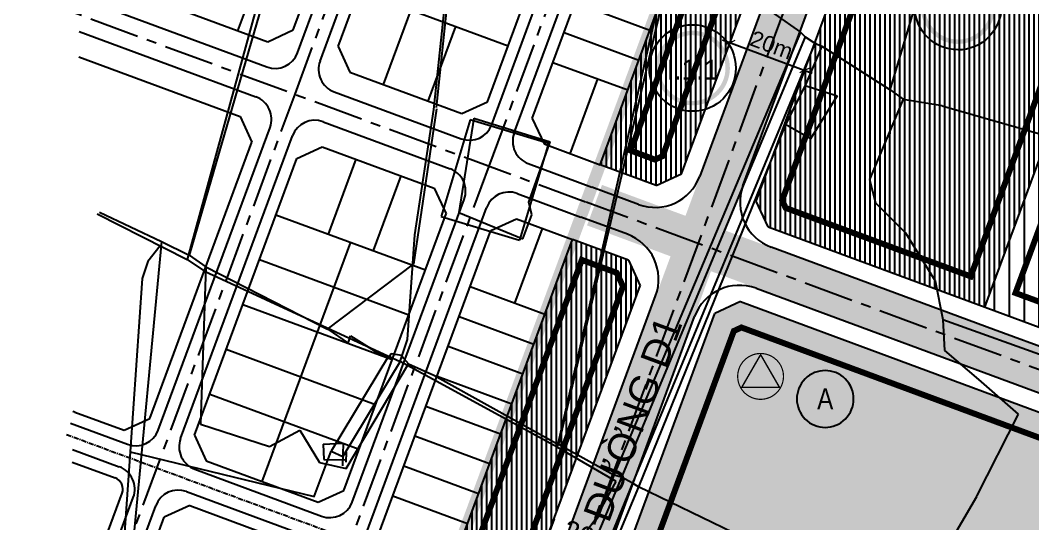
# Model space of a CAD drawing. Extents: x 597626 to 599942, y 1182063 to 1183198.
# Drawn here: x 598142.8 to 598397.1, y 1182622.6 to 1182749 of the extents above; entities that cross this region are included whole.
import ezdxf
from ezdxf.enums import TextEntityAlignment as Align

# ---------------------------------------------------------------- set-up
doc = ezdxf.new("R2010")
doc.units = 0
doc.header["$MEASUREMENT"] = 0
for name, pattern in [('CENTER', [2, 1.25, -0.25, 0.25, -0.25]), ('DASHED', [19.049999999999997, 12.7, -6.35]), ('DUONG', [3, 2, -1])]:
    doc.linetypes.add(name, pattern=pattern)
doc.layers.get('0').update_dxf_attribs({"linetype": 'CONTINUOUS'})
doc.layers.get('DEFPOINTS').update_dxf_attribs({"linetype": 'CONTINUOUS'})
for name, color, linetype in [('DIM', 1, 'CONTINUOUS'), ('DTEXT', 7, 'CONTINUOUS'), ('DUONGDUKIEN', 252, 'DUONG'), ('HIENTRANG', 8, 'CONTINUOUS'), ('KYHIEU', 7, 'CONTINUOUS'), ('LOGO', 7, 'CONTINUOUS'), ('NET-02', 2, 'CONTINUOUS'), ('NET-LENGOAI', 5, 'CONTINUOUS'), ('NET-LETRONG', 6, 'CONTINUOUS'), ('NET-PLO', 2, 'CONTINUOUS'), ('NET-TIM', 2, 'CENTER'), ('NETDUT', 7, 'DASHED'), ('RANH-QH', 1, 'CONTINUOUS'), ('S-CAOTANG', 3, 'CONTINUOUS'), ('S-GIAODUC', 1, 'CONTINUOUS'), ('S-THAPTANG', 2, 'CONTINUOUS'), ('TEXT', 7, 'CONTINUOUS')]:
    doc.layers.add(name, color=color, linetype=linetype)
doc.styles.add('VHEL-C-B', font='VHELVCB.TTF')
doc.styles.add('VHEL-R', font='VHELVEN.TTF')
doc.styles.add('VNI-FRANKO', font='VFRANKO.TTF', dxfattribs={"height": 2})
doc.dimstyles.new('TL1000', dxfattribs={"dimtxt": 5, "dimasz": 2, "dimexe": 2, "dimexo": 0, "dimgap": 1, "dimtad": 1, "dimzin": 9, "dimtxsty": 'VHEL-R', "dimblk1": 'ARCHTICK', "dimblk2": 'ARCHTICK', "dimsah": 1, "dimcen": -0.09, "dimdle": 2, "dimclrd": 256, "dimclre": 256, "dimclrt": 256, "dimazin": 3, "dimtfac": 0.005, "dimtix": 1, "dimtmove": 0, "dimatfit": 3, "dimtolj": 1, "dimtzin": 0})
pattern_1 = [(90, (0, 0), (-1.25, 2.220446049250313e-16), [])]

# ---------------------------------------------------------------- blocks, each defined once
blk = doc.blocks.new('_ARCHTICK')
at = {"color": 0, "linetype": 'BYBLOCK', "const_width": 0.15}
blk.add_lwpolyline([(-0.5, -0.5), (0.5, 0.5)], dxfattribs=at)
blk = doc.blocks.new('*D29')
at = {"linetype": 'BYBLOCK'}
for p, q in [((598319.5332055829, 1182739.230575556), (598321.7663176644, 1182745.269012674)), ((598319.1967672675, 1182744.086891379), (598341.7067974233, 1182735.762316773)), ((598338.2915640459, 1182732.293430051), (598340.5246761274, 1182738.33186717)), ((598685.0198619813, 1182374.086698031), (598678.3567809081, 1182371.941155999)), ((598680.2605183576, 1182372.554168008), (598679.6475063483, 1182374.457905457)), ((598680.2605183576, 1182372.554168008), (598682.0995543823, 1182366.842955669)), ((598686.8588980059, 1182368.375485692), (598680.1958169327, 1182366.22994366)), ((598682.0995543823, 1182366.842955669), (598682.7125663916, 1182364.93921822))]:
    blk.add_line(p, q, dxfattribs=at)
at = {"layer": 'DEFPOINTS', "color": 0, "linetype": 'BYBLOCK'}
for p in [(598319.5332055829, 1182739.230575556), (598339.8309615769, 1182736.456031323), (598338.2915640459, 1182732.293430051), (598685.0198619813, 1182374.086698031), (598686.8588980059, 1182368.375485692), (598682.0995543823, 1182366.842955669)]:
    blk.add_point(p, dxfattribs=at)
at = {"linetype": 'BYBLOCK', "xscale": 2, "yscale": 2, "zscale": 2}
for p, rotation in [((598321.072603114, 1182743.393176828), 159.704787947775), ((598339.8309615769, 1182736.456031323), 339.7047879477749), ((598680.2605183576, 1182372.554168008), 287.8487917154951), ((598682.0995543823, 1182366.842955669), 107.8487917154951)]:
    blk.add_blockref('_ARCHTICK', p, dxfattribs=dict(at, rotation=rotation))
at = {"linetype": 'BYBLOCK', "attachment_point": 5, "style": 'VHEL-R'}
for s, insert, char_height, rotation in [('\\A1;20m', (598331.5116776963, 1182742.79060954), 4, 339.704787947775), ('\\A1;6m', (598684.5778630294, 1182370.792677284), 5, 287.84879171549517)]:
    blk.add_mtext(s, dxfattribs=dict(at, insert=insert, char_height=char_height, rotation=rotation))
blk = doc.blocks.new('*D23')
at = {"linetype": 'BYBLOCK'}
for p, q in [((598276.8710318692, 1182623.870108233), (598274.4430309428, 1182617.304682772)), ((598273.2609096471, 1182619.874233169), (598295.7709398032, 1182611.549658563)), ((598295.6293903326, 1182616.932962728), (598293.2013894062, 1182610.367537267))]:
    blk.add_line(p, q, dxfattribs=at)
at = {"layer": 'DEFPOINTS', "color": 0, "linetype": 'BYBLOCK'}
for p in [(598276.8710318692, 1182623.870108233), (598295.6293903326, 1182616.932962728), (598293.8951039568, 1182612.243373113)]:
    blk.add_point(p, dxfattribs=at)
at = {"linetype": 'BYBLOCK', "xscale": 2, "yscale": 2, "zscale": 2}
for p, rotation in [((598275.1367454934, 1182619.180518619), 159.7047879467552), ((598293.8951039568, 1182612.243373113), 339.7047879467552)]:
    blk.add_blockref('_ARCHTICK', p, dxfattribs=dict(at, rotation=rotation))
at = {"linetype": 'BYBLOCK', "insert": (598285.7540795949, 1182619.059973215), "char_height": 5, "attachment_point": 5, "rotation": 339.7047879467552, "style": 'VHEL-R'}
blk.add_mtext('\\A1;20m', dxfattribs=at)
blk = doc.blocks.new('GD-THPT')
at = {"layer": 'LOGO'}
blk.add_hatch(color=7, dxfattribs=at).paths.add_polyline_path([(0.0093657048419118, 5.462187835713848), (-4.731129211490043, -2.748590211849659), (4.74986062082462, -2.748590211849659)])
at = {"layer": 'LOGO', "color": 7, "const_width": 0.3}
blk.add_lwpolyline([(3.400241787778213, -4.639979189261794, 175.8323419892754), (3.293817625148221, -4.716123041231184, 0.0056872358559668)], format="xyb", close=True, dxfattribs=at)
at = {"layer": 'LOGO', "color": 7, "const_width": 0.3771428571428572}
blk.add_lwpolyline([(-4.731129211373627, -2.748590211849659), (4.74986062082462, -2.748590211849659), (0.0093657048419118, 5.462187835713848)], close=True, dxfattribs=at)
blk = doc.blocks.new('VT3')
at = {"layer": 'TEXT'}
h = blk.add_hatch(color=256, dxfattribs=at)
edge = h.paths.add_edge_path()
edge.add_ellipse((0, 0), major_axis=(-4.345592256837686, 4.345592256837689), ratio=0.9999999999987716, start_angle=225.0000000000352, end_angle=405.0000000000351)
edge.add_ellipse((0, 0), major_axis=(-4.345592256772795, 4.345592256772795), ratio=0.9999999999945399, start_angle=45.0000000001564, end_angle=225.0000000001564)
edge = h.paths.add_edge_path(flags=16)
edge.add_ellipse((0, 0), major_axis=(3.83227908211491, 3.83227908211491), ratio=0.999999999958202, start_angle=134.9999999988026, end_angle=314.9999999988026, ccw=False)
edge.add_ellipse((0, 0), major_axis=(-3.832279082060248, 3.832279082060248), ratio=0.9999999999673974, start_angle=-134.999999999066, end_angle=45.000000000933994, ccw=False)
at = {"layer": 'TEXT', "extrusion": (0, 0, -1)}
blk.add_ellipse((0, 0), major_axis=(5.040726038126738, 5.040726038126738), ratio=0.9999999999744328, dxfattribs=at)
blk = doc.blocks.new('VTN')
at = {"layer": 'KYHIEU'}
h = blk.add_hatch(color=256, dxfattribs=at)
edge = h.paths.add_edge_path()
edge.add_ellipse((0, 0), major_axis=(-9.363714777144915, 0.1370012784588978), ratio=0.9999999992538042, start_angle=0, end_angle=360)
edge = h.paths.add_edge_path(flags=16)
edge.add_ellipse((0, 0), major_axis=(8.2584739525916, 0.03073056203810015), ratio=0.9999999992387749, start_angle=0, end_angle=360)
blk.add_ellipse((0, 0), major_axis=(-10.86271362370046, 0.0155583300583571), ratio=0.9999999992390931, dxfattribs=at)

msp = doc.modelspace()

# ---------------------------------------------------------------- hatches: boundary and pattern name
at = {"layer": 'S-CAOTANG', "ltscale": 0.2}
h = msp.add_hatch(dxfattribs=at)
h.set_pattern_fill('ANSI31,_I', color=30, scale=30, angle=45, style=2)
h.set_pattern_definition([(90, (0, 0), (-3.75, 6.661338147750939e-16), [])])
h.paths.add_polyline_path([(598449.8426499938, 1182734.3136637), (598411.4476529039, 1182748.481553682), (598385.0709944733, 1182677.000780963), (598508.5334135501, 1182631.342373955), (598515.2210184585, 1182634.191528959), (598543.7592330278, 1182699.65811176), (598520.266154735, 1182708.3271409), (598518.3867084718, 1182709.020663231)])
at = {"layer": 'S-GIAODUC'}
h = msp.add_hatch(dxfattribs=at)
h.set_pattern_fill('AR-B816,_O', color=40, scale=0.2)
h.set_pattern_definition([(0, (0, 0), (0, 1.6), []), (90, (0, 0), (-1.6, 1.6), [1.6, -1.6])])
h.paths.add_polyline_path([(598462.0659671774, 1182512.253992975), (598464.06398247, 1182516.837434356), (598503.2199873775, 1182606.6611979), (598500.5284130542, 1182612.978925657), (598323.6840333082, 1182678.378848386), (598317.2601573161, 1182675.423545146), (598283.3331111083, 1182583.683261782), (598281.598824732, 1182578.993672166)])
at = {"layer": 'S-THAPTANG', "ltscale": 0.2}
h = msp.add_hatch(dxfattribs=at)
h.set_pattern_fill('ANSI31,_I', color=30, scale=10, angle=45, style=2)
h.set_pattern_definition(pattern_1)
h.paths.add_polyline_path([(598350.3420726135, 1182822.539159929), (598347.5325180019, 1182829.315255974), (598339.0002293336, 1182833.233235327), (598333.8388235881, 1182835.574224411), (598311.2536074767, 1182774.502767933), (598288.4148722518, 1182712.745784186), (598302.4836411005, 1182707.54292506), (598308.9075170932, 1182710.498228301)])
h = msp.add_hatch(dxfattribs=at)
h.set_pattern_fill('ANSI31,_I', color=30, scale=10, angle=45, style=2)
h.set_pattern_definition(pattern_1)
h.paths.add_polyline_path([(598411.4476529039, 1182748.481553682), (598427.6844988985, 1182792.483423792), (598420.0989596416, 1182795.993150891), (598374.8485360679, 1182816.771892894), (598368.5704087032, 1182814.168809706), (598357.6546718017, 1182784.65215829), (598327.6658755561, 1182703.561082795), (598330.6211787959, 1182697.137206803), (598385.0709944734, 1182677.000780963)])
h = msp.add_hatch(dxfattribs=at)
h.set_pattern_fill('ANSI31,_I', color=30, scale=10, angle=45, style=2)
h.set_pattern_definition(pattern_1)
h.paths.add_polyline_path([(598298.5017988529, 1182682.360690653), (598295.5464956131, 1182688.784566644), (598281.4777267643, 1182693.987425769), (598265.4565266727, 1182650.665368575), (598237.8226868516, 1182575.94220287), (598213.6492504347, 1182510.576126106), (598216.9447100525, 1182500.022994403), (598231.3910492968, 1182506.918712439), (598235.1390005387, 1182511.024788419)])

# ---------------------------------------------------------------- linework, layer by layer
at = {"layer": 'DUONGDUKIEN', "ltscale": 8, "const_width": 10.83}
msp.add_lwpolyline([(598326.3556739866, 1182249.768368928), (598286.9557100513, 1182376.067268202), (598246.7321209023, 1182505.271722471), (598247.2675648043, 1182514.990678444), (598366.074696982, 1182836.250593172)], dxfattribs=at)
at = {"layer": 'DUONGDUKIEN', "ltscale": 10, "const_width": 10.83}
msp.add_lwpolyline([(598287.019241401, 1182702.599997441), (598543.4722418892, 1182607.759514302), (598558.6692477438, 1182597.717507539), (598567.7858872124, 1182582.145801977), (598642.4727260143, 1182342.530987022)], dxfattribs=at)
at = {"layer": 'HIENTRANG', "linetype": 'CONTINUOUS'}
for p, q in [((598361.26, 1182731.57), (598393.16, 1182837.23)), ((598215.574, 1182801.27), (598184.6889999998, 1182688.98)), ((598246.622, 1182726.63), (598252.696, 1182783.37)), ((598247.35, 1182727.09), (598253.26, 1182784.57)), ((598306.2509999999, 1182767.56), (598277.666, 1182641.86)), ((598307.38, 1182767.98), (598277.9400000001, 1182642.52)), ((598307.38, 1182767.98), (598338.8, 1182746.06)), ((598204.28, 1182755.5), (598185.24, 1182690.05)), ((598338.8, 1182746.06), (598291.91, 1182634.83)), ((598339.98, 1182744.88), (598293.78, 1182634.34)), ((598338.8, 1182746.06), (598339.98, 1182744.88)), ((598339.98, 1182744.88), (598342.41, 1182743.28)), ((598342.41, 1182743.28), (598296.5700000001, 1182632.83)), ((598344.12, 1182742.49), (598339.96, 1182732.61)), ((598342.41, 1182743.28), (598344.12, 1182742.49)), ((598344.12, 1182742.49), (598361.26, 1182731.57)), ((598339.97, 1182732.61), (598335.01, 1182722.87)), ((598339.97, 1182732.61), (598347.9400000001, 1182730)), ((598347.9400000001, 1182730), (598341.29, 1182719.24)), ((598361.26, 1182731.57), (598364.53, 1182729.2)), ((598247.35, 1182726.78), (598241.5700000001, 1182687.8)), ((598364.53, 1182729.2), (598356.08, 1182709.03)), ((598364.53, 1182729.2), (598374.35, 1182727.61)), ((598374.39, 1182727.54), (598405.93, 1182718.45)), ((598241.8869999999, 1182695.13), (598246.622, 1182726.63)), ((598256.7000000001, 1182724.4), (598252.9400000001, 1182700.72)), ((598256.7000000001, 1182724.4), (598275.89, 1182718.46)), ((598255.8079999997, 1182724.02), (598248.483, 1182699.72)), ((598275.4849999999, 1182718.08), (598255.8079999997, 1182724.02)), ((598335.01, 1182722.87), (598298.04, 1182631.86)), ((598341.29, 1182719.24), (598335.01, 1182722.87)), ((598275.4849999999, 1182718.08), (598268.1599999999, 1182693.79)), ((598270.49, 1182703.35), (598275.89, 1182718.46)), ((598356.08, 1182709.04), (598357.5700000001, 1182703.21)), ((598271.29, 1182700.18), (598270.49, 1182703.35)), ((598357.5700000001, 1182703.21), (598365.18, 1182695.68)), ((598162.1069999998, 1182700.4), (598184.6889999998, 1182688.98)), ((598162.64, 1182700.85), (598178.25, 1182693.48)), ((598248.483, 1182699.72), (598268.1599999999, 1182693.79)), ((598252.9400000001, 1182700.72), (598268.98, 1182694.17)), ((598268.98, 1182694.17), (598271.3, 1182700.18)), ((598240.034, 1182668.86), (598241.8869999999, 1182695.13)), ((598365.18, 1182695.68), (598372.6, 1182683.56)), ((598178.25, 1182693.48), (598167.39, 1182579.08)), ((598178.25, 1182693.48), (598185.24, 1182690.05)), ((598184.6889999998, 1182688.98), (598189.0279999999, 1182685.99)), ((598185.24, 1182690.05), (598189.42, 1182687.11)), ((598189.42, 1182687.11), (598188.08, 1182647.58)), ((598189.42, 1182687.11), (598219.99, 1182671.5)), ((598219.99, 1182671.5), (598241.5700000001, 1182687.8)), ((598189.0279999999, 1182685.99), (598235.2569999998, 1182664.7)), ((598372.6, 1182683.56), (598374.53, 1182673.89)), ((598374.52, 1182673.89), (598402.08, 1182664.03)), ((598374.53, 1182673.89), (598374.96, 1182666.12)), ((598220, 1182671.5), (598225.16, 1182667.96)), ((598225.16, 1182667.96), (598225.72, 1182669.76)), ((598225.72, 1182669.76), (598232.41, 1182665.6)), ((598238.185, 1182663.39), (598240.034, 1182668.86)), ((598374.96, 1182666.12), (598383.4500000001, 1182658.84)), ((598235.2569999998, 1182664.7), (598220.9010000001, 1182640.86)), ((598238.185, 1182663.39), (598223.8289999999, 1182639.54)), ((598232.41, 1182665.6), (598235.4, 1182664.24)), ((598235.2569999998, 1182664.7), (598238.185, 1182663.39)), ((598235.4, 1182664.24), (598235.96, 1182665.34)), ((598235.96, 1182665.34), (598238.54, 1182664.96)), ((598277.666, 1182641.86), (598238.185, 1182663.39)), ((598238.54, 1182664.96), (598239.05, 1182664.22)), ((598239.05, 1182664.22), (598240.3200000001, 1182662.8)), ((598224.64, 1182636.53), (598240.3200000001, 1182662.8)), ((598240.3200000001, 1182662.8), (598246.64, 1182659.92)), ((598246.64, 1182659.92), (598277.9400000001, 1182642.52)), ((598383.4500000001, 1182658.84), (598393.4400000001, 1182650.13)), ((598393.4400000001, 1182650.13), (598383.02, 1182629.53)), ((598188.08, 1182647.58), (598205.34, 1182642.04)), ((598205.34, 1182642.04), (598212.98, 1182646.12)), ((598212.98, 1182646.12), (598217.9500000001, 1182637.99)), ((598218.86, 1182642.6), (598223.92, 1182642.88)), ((598223.92, 1182642.88), (598223.74, 1182637.18)), ((598218.86, 1182642.6), (598218.99, 1182638.74)), ((598220.9010000001, 1182640.86), (598223.8289999999, 1182639.54)), ((598224.64, 1182638.08), (598224.74, 1182640.56)), ((598292.4550000001, 1182633.24), (598277.666, 1182641.86)), ((598291.91, 1182634.83), (598277.9400000001, 1182642.52)), ((598217.9500000001, 1182637.99), (598224.64, 1182636.53)), ((598218.99, 1182638.74), (598224.34, 1182638.68)), ((598293.79, 1182634.34), (598265.18, 1182566.15)), ((598296.5700000001, 1182632.83), (598267.98, 1182563.32)), ((598287.1910000001, 1182623.66), (598292.4550000001, 1182633.24)), ((598291.91, 1182634.83), (598287.88, 1182624.2)), ((598293.78, 1182634.34), (598291.91, 1182634.83)), ((598296.5700000001, 1182632.83), (598293.78, 1182634.34)), ((598298.04, 1182631.86), (598296.5700000001, 1182632.83)), ((598298.04, 1182631.86), (598268.91, 1182562.38)), ((598332.8, 1182615.15), (598298.04, 1182631.86)), ((598383.01, 1182629.41), (598365.47, 1182599.49)), ((598383.05, 1182629.45), (598383.09, 1182629.53)), ((598383.05, 1182629.49), (598383.09, 1182629.45)), ((598383.09, 1182629.45), (598383.05, 1182629.45)), ((598277.9720000001, 1182611.53), (598287.1910000001, 1182623.66)), ((598286.47, 1182622.54), (598287.88, 1182624.19))]:
    msp.add_line(p, q, dxfattribs=at)
for points in [[(598177.9473386612, 1182692.389342507), (598174.7758813747, 1182688.438484371), (598173.4142022515, 1182684.171055856), (598170.4075367418, 1182640.672257884), (598216.605361742, 1182629.484029871), (598220.9010000001, 1182640.86)], [(598170.4075367409, 1182640.672257872), (598165.6038386701, 1182572.792456092), (598154.8685021742, 1182580.472149165)]]:
    msp.add_lwpolyline(points, dxfattribs=at)
at = {"layer": 'NET-02'}
for p, q in [((598266.8427600195, 1182720.723501518), (598312.5023354893, 1182844.189080168)), ((598218.0710280146, 1182738.76007983), (598245.844103565, 1182813.85974531)), ((598222.6190681602, 1182742.40909762), (598248.0378504167, 1182811.142646445)), ((598261.2152524805, 1182722.804645169), (598288.1806034343, 1182795.720186427)), ((598260.135785087, 1182728.53480661), (598284.6043031123, 1182794.698797528)), ((598212.4435204754, 1182740.841223482), (598225.2772396593, 1182775.544186638)), ((598211.3640530822, 1182746.571384923), (598221.7697713396, 1182774.708922618)), ((598157.8117075771, 1182761.044954848), (598204.94017709, 1182743.616081684)), ((598157.7080634525, 1182754.686135879), (598204.734869285, 1182737.294859594)), ((598157.5698712866, 1182746.207710586), (598201.9600110827, 1182729.791516207)), ((598204.94017709, 1182743.616081684), (598211.3640530822, 1182746.571384923)), ((598222.6190681602, 1182742.40909762), (598225.5743713998, 1182735.985221628)), ((598157.466227163, 1182739.848891669), (598198.0030316017, 1182724.857723266)), ((598225.5743713998, 1182735.985221628), (598253.7119090948, 1182725.579503371)), ((598221.617391902, 1182731.05142864), (598253.5066012898, 1182719.258281281)), ((598253.7119090948, 1182725.579503371), (598260.135785087, 1182728.53480661)), ((598198.0030316017, 1182724.857723266), (598200.9583348413, 1182718.433847273)), ((598271.390800165, 1182724.372519307), (598274.3461034046, 1182717.948643315)), ((598177.4109356925, 1182646.111513288), (598205.5063749701, 1182722.082865017)), ((598218.8425336997, 1182723.548085253), (598250.7317430871, 1182711.754937894)), ((598183.0384432315, 1182644.030369636), (598211.1338825091, 1182720.001721365)), ((598175.2908964735, 1182649.02792096), (598200.9583348413, 1182718.433847273)), ((598212.2133499198, 1182714.271559971), (598218.637225912, 1182717.22686321)), ((598218.637225912, 1182717.22686321), (598246.774763607, 1182706.821144954)), ((598274.3461034046, 1182717.948643315), (598288.4148722519, 1182712.745784186)), ((598186.5459115515, 1182644.865633657), (598212.2133499198, 1182714.271559971)), ((598270.3891239068, 1182713.014850327), (598286.3337286008, 1182707.118276648)), ((598246.774763607, 1182706.821144954), (598249.7300668466, 1182700.397268961)), ((598226.1826676973, 1182628.074934975), (598254.2781069744, 1182704.046286703)), ((598267.6142657041, 1182705.511506939), (598283.5588703977, 1182699.61493326)), ((598204.0465151998, 1182550.919585823), (598259.9056145134, 1182701.965143051)), ((598224.0626284783, 1182630.991342646), (598249.7300668466, 1182700.397268961)), ((598260.9850819246, 1182696.234981658), (598267.4089579168, 1182699.190284898)), ((598267.4089579168, 1182699.190284898), (598281.4777267643, 1182693.987425769)), ((598206.8602689691, 1182549.879013997), (598260.9850819246, 1182696.234981658)), ((598156.4579072502, 1182650.661709257), (598168.8670204813, 1182646.07261772)), ((598168.8670204813, 1182646.07261772), (598175.2908964735, 1182649.02792096)), ((598155.417335425, 1182647.847955487), (598169.7022845019, 1182642.5651494)), ((598186.5459115515, 1182644.865633657), (598189.5012147911, 1182638.441757664)), ((598155.8597432339, 1182641.287197647), (598167.6211408502, 1182636.93764186)), ((598155.8079211717, 1182638.107788163), (598166.5805690244, 1182634.123888091)), ((598189.5012147911, 1182638.441757664), (598217.6387524861, 1182628.036039407)), ((598186.5848071189, 1182636.321718446), (598218.4740165067, 1182624.528571087)), ((598154.1552338516, 1182591.87612336), (598168.3537509684, 1182630.269562496)), ((598184.5036634675, 1182630.694210906), (598216.3928728551, 1182618.901063548)), ((598217.6387524861, 1182628.036039407), (598224.0626284783, 1182630.991342646)), ((598156.9689876214, 1182590.835551534), (598171.1675047379, 1182629.22899067)), ((598162.5964951604, 1182588.754407883), (598176.7950122771, 1182627.147847018)), ((598185.3389274878, 1182627.186742586), (598178.9150514957, 1182624.231439346)), ((598185.3389274878, 1182627.186742586), (598213.4764651833, 1182616.781024329)), ((598165.4102489296, 1182587.713836057), (598178.9150514957, 1182624.231439346))]:
    msp.add_line(p, q, dxfattribs=at)
at = {"layer": 'NET-02', "ltscale": 20}
msp.add_line((598271.390800165, 1182724.372519307), (598313.6530726999, 1182838.651635569), dxfattribs=at)
at = {"layer": 'NET-02'}
for centre, radius, start, end in [((598206.8160129362, 1182742.922367133), 6, 249.7047879470124, 339.7047879407564), ((598223.6985355536, 1182736.678936179), 6, 159.7047879407564, 249.7047879470124), ((598199.8788674311, 1182724.164008669), 6, 339.7047879407564, 69.70478794075643), ((598216.7613900481, 1182717.920577714), 6, 69.70478794075643, 159.7047879407564), ((598255.5877449415, 1182724.88578882), 6, 249.7047879470124, 339.7047879407564), ((598272.4702675585, 1182718.642357866), 6, 159.7047879407564, 249.7047879470124), ((598248.6505994354, 1182706.127430355), 6, 339.7047879407564, 69.70478794701245), ((598265.5331220524, 1182699.8839994), 6, 69.70478794701245, 159.7047879407564), ((598145.0116171669, 1182619.710417792), 33, 69.70478794701245, 70.52227074627702), ((598171.7834281535, 1182648.192656939), 6, 249.7047879470124, 339.7047879407564), ((598188.6659507705, 1182641.949225985), 6, 159.7047879407564, 249.7047879470124), ((598165.5399971989, 1182631.310134321), 6, 339.7047879407564, 69.70478794701245), ((598165.5399971986, 1182631.310134322), 3, 339.7047879407564, 69.70478794701245), ((598182.4225198161, 1182625.066703367), 6, 69.70478794701245, 159.7047879407564), ((598220.5551601583, 1182630.156078626), 6, 249.7047879470124, 339.7047879407564)]:
    msp.add_arc(centre, radius, start, end, dxfattribs=at)
at = {"layer": 'NET-LENGOAI', "ltscale": 20}
for p, q in [((598324.3123880897, 1182707.466735341), (598352.8555414475, 1182784.648726404)), ((598387.2594618995, 1182671.393588992), (598331.4051158648, 1182692.04943296)), ((598327.5896858542, 1182681.732335852), (598499.3326415137, 1182618.219002573)), ((598238.6286280705, 1182507.487264832), (598302.3755722133, 1182679.86191494)), ((598266.80043774, 1182551.95179338), (598312.1723834731, 1182674.639608077)), ((598505.0168177896, 1182627.845006972), (598387.2594618995, 1182671.393588992))]:
    msp.add_line(p, q, dxfattribs=at)
at = {"layer": 'NET-LENGOAI', "linetype": 'CONTINUOUS', "ltscale": 20}
for p, q in [((598298.0577026439, 1182702.782560709), (598286.3337286022, 1182707.118276648)), ((598295.2828444354, 1182695.279217323), (598283.5588704008, 1182699.614933258))]:
    msp.add_line(p, q, dxfattribs=at)
at = {"layer": 'NET-LENGOAI', "ltscale": 20, "flags": 128}
msp.add_lwpolyline([(598228.036959094, 1182892.345745802), (598342.3216780425, 1182840.511169565), (598348.8568756179, 1182837.510243303, -0.3920512002527209), (598355.1042752682, 1182822.442737629), (598313.4750050226, 1182709.875288485)], format="xyb", dxfattribs=at)
at = {"layer": 'NET-LENGOAI', "linetype": 'CONTINUOUS', "ltscale": 20}
for centre, start, end in [((598302.2199899446, 1182714.037575788), 249.7047879596357, 339.7047879476778), ((598291.1205571353, 1182684.024202243), 339.7047879476675, 69.70478796221785)]:
    msp.add_arc(centre, 12, start, end, dxfattribs=at)
at = {"layer": 'NET-LENGOAI', "ltscale": 20}
for centre, start, end in [((598335.5674031678, 1182703.304448038), 159.7047879479177, 249.7047879476594), ((598323.4273985513, 1182670.477320774), 69.70478794791717, 159.7047879478026)]:
    msp.add_arc(centre, 12, start, end, dxfattribs=at)
at = {"layer": 'NET-LETRONG', "ltscale": 20}
for p, q in [((598288.4148722519, 1182712.745784186), (598333.6705854239, 1182835.119300727)), ((598327.6658755561, 1182703.561082795), (598357.6546718016, 1182784.65215829)), ((598302.4836411007, 1182707.54292506), (598288.4148722519, 1182712.745784186)), ((598330.6211787957, 1182697.137206803), (598327.6658755561, 1182703.561082795)), ((598330.6211787957, 1182697.137206803), (598508.53341355, 1182631.342373955)), ((598213.6492504347, 1182510.576126106), (598281.4777267643, 1182693.987425769)), ((598295.546495613, 1182688.784566644), (598281.4777267687, 1182693.987425768)), ((598235.1390005387, 1182511.024788419), (598298.5017988529, 1182682.360690653)), ((598323.6840333082, 1182678.378848386), (598317.260157316, 1182675.423545146)), ((598323.6840333082, 1182678.378848386), (598500.5284130542, 1182612.978925657)), ((598283.3331111083, 1182583.683261782), (598317.260157316, 1182675.423545146))]:
    msp.add_line(p, q, dxfattribs=at)
at = {"layer": 'NET-LETRONG', "ltscale": 0.05}
msp.add_line((598385.0709944732, 1182677.000780963), (598427.6844988983, 1182792.483423792), dxfattribs=at)
at = {"layer": 'NET-LETRONG', "linetype": 'CONTINUOUS', "ltscale": 20}
for p, q in [((598302.4836411007, 1182707.54292506), (598308.9075170932, 1182710.498228301)), ((598295.546495613, 1182688.784566644), (598298.5017988529, 1182682.360690653))]:
    msp.add_line(p, q, dxfattribs=at)
msp.add_lwpolyline([(598308.9075170932, 1182710.498228301), (598350.3420726135, 1182822.539159929), (598347.5325180017, 1182829.315255974), (598339.0002293279, 1182833.233235325), (598224.7325081077, 1182885.060102131)], dxfattribs=at)
at = {"layer": 'NET-PLO'}
for p, q in [((598197.4368337258, 1182746.390939896), (598211.3111247355, 1182783.907656823)), ((598227.82192731, 1182756.477866478), (598265.3386442363, 1182742.603575468)), ((598282.1433757185, 1182753.447974936), (598300.9017341821, 1182746.510829431)), ((598234.015632729, 1182732.863506161), (598240.9527782341, 1182751.621864625)), ((598245.270647807, 1182728.701218858), (598252.2077933121, 1182747.459577322)), ((598279.3685175166, 1182745.944631551), (598298.1268759798, 1182739.007486046)), ((598276.5936593148, 1182738.441288166), (598295.352017778, 1182731.504142661)), ((598280.9115288877, 1182715.520642398), (598287.8486743928, 1182734.279000863)), ((598227.0784872249, 1182714.105147696), (598220.1413417226, 1182695.346789232)), ((598238.3335023038, 1182709.942860395), (598231.3963568015, 1182691.18450193)), ((598207.010490811, 1182700.202791133), (598244.5272077383, 1182686.328500124)), ((598267.0372378947, 1182678.003925518), (598273.9743833998, 1182696.762283981)), ((598203.5699836593, 1182633.238898546), (598225.7688492751, 1182693.265645629)), ((598202.8482035082, 1182688.947776055), (598240.3649204355, 1182675.073485046)), ((598255.7822228163, 1182682.166212821), (598274.5405812797, 1182675.229067317)), ((598198.6859162054, 1182677.692760977), (598236.2026331322, 1182663.818469968)), ((598253.0073646144, 1182674.662869436), (598271.7657230776, 1182667.725723931)), ((598194.5236289026, 1182666.437745899), (598232.0403458294, 1182652.56345489)), ((598250.2325064125, 1182667.15952605), (598268.9908648757, 1182660.222380545)), ((598247.4576482105, 1182659.656182665), (598266.2160066739, 1182652.71903716)), ((598190.3613415994, 1182655.182730822), (598227.8780585267, 1182641.308439812)), ((598244.6827900084, 1182652.15283928), (598263.441148472, 1182645.215693775)), ((598241.9079318065, 1182644.649495894), (598260.6662902702, 1182637.712350389)), ((598239.1330736047, 1182637.146152509), (598257.8914320678, 1182630.209007004)), ((598236.3582154028, 1182629.642809123), (598255.116573866, 1182622.705663619))]:
    msp.add_line(p, q, dxfattribs=at)
at = {"layer": 'NET-TIM', "ltscale": 10}
for p, q in [((598260.5604334972, 1182712.38489411), (598320.3324875822, 1182874.011259857)), ((598247.1014801075, 1182514.541577832), (598371.5155392096, 1182850.962879193)), ((598211.7887014924, 1182730.421472424), (598246.3731881706, 1182823.939504865)), ((598141.7418457074, 1182756.325936916), (598284.9462994994, 1182703.366604954)), ((598159.7827413906, 1182589.794979709), (598211.7887014924, 1182730.421472424)), ((598201.2327614296, 1182551.960157648), (598260.5604334972, 1182712.384894111)), ((598520.4937401545, 1182616.257337304), (598284.9462995178, 1182703.366605004))]:
    msp.add_line(p, q, dxfattribs=at)
at = {"layer": 'NET-TIM'}
msp.add_line((598154.376763599, 1182645.034201717), (598225.8747059894, 1182618.59310184), dxfattribs=at)
at = {"layer": 'NETDUT', "linetype": 'DASHED', "ltscale": 0.6, "const_width": 1.5, "flags": 128}
for points in [[(598343.8986502081, 1182822.414032496), (598342.8910083132, 1182824.844267604), (598337.2293145707, 1182827.444085763), (598316.8811150157, 1182772.421624281), (598296.1235234425, 1182716.292148074), (598302.2337948055, 1182714.032470525), (598304.14204748, 1182714.910361897)], [(598420.1379588466, 1182789.363991702), (598417.5872997734, 1182790.544147436), (598374.7260396249, 1182810.225798862), (598373.289020948, 1182809.629971644), (598363.2821793407, 1182782.571014639), (598334.1554210209, 1182703.810929089), (598335.0333123927, 1182701.902676416), (598381.5206048837, 1182684.710920924)], [(598535.7192957029, 1182696.229418567), (598414.9995283843, 1182740.775440488), (598392.7756228397, 1182680.548632556), (598508.3767538804, 1182637.797457494), (598510.6743123684, 1182638.776298252)], [(598294.1754352095, 1182682.194126457), (598292.6050732158, 1182685.607586902), (598283.8419693564, 1182688.848324977), (598269.2081983654, 1182649.277939474), (598241.5743585443, 1182574.554773769), (598217.8737468041, 1182510.467236538), (598219.3870536741, 1182505.621136583), (598228.9631962839, 1182510.192147841), (598231.6581996355, 1182513.144664513)], [(598496.6865588233, 1182606.688431529), (598496.0219887773, 1182608.248326268), (598492.5150580114, 1182609.545246201), (598323.9338796012, 1182671.889302921), (598322.0256269297, 1182671.01141155), (598300.6059440107, 1182613.091610088), (598289.3074759227, 1182582.540036054), (598458.8308487188, 1182519.847540553)]]:
    msp.add_lwpolyline(points, close=True, dxfattribs=at)
at = {"layer": 'RANH-QH', "color": 10, "linetype": 'DASHED', "ltscale": 1.5, "const_width": 3, "flags": 128}
msp.add_lwpolyline([(598343.0243762569, 1182860.412378595), (598311.2536074767, 1182774.502767933), (598285.2574566703, 1182704.207988164), (598265.4565266727, 1182650.665368575), (598237.8226868516, 1182575.94220287), (598213.6492504347, 1182510.576126106), (598296.6806230226, 1182244.682711498), (598298.8551702633, 1182238.044798427), (598310.6734209745, 1182242.052316952), (598317.9763014513, 1182244.528692646), (598324.7383658085, 1182246.810214527), (598331.6065964727, 1182248.847942142), (598345.0935021746, 1182252.849356994), (598354.3120872108, 1182255.584408598), (598364.1390997672, 1182258.499973878), (598426.1682198583, 1182277.047951201), (598503.7706411133, 1182301.151917402), (598533.0378784596, 1182310.242568037), (598547.4697648815, 1182314.725233617), (598570.967680075, 1182322.023884158), (598574.280936237, 1182323.5387129), (598572.6589335151, 1182333.309264929), (598670.2534982939, 1182363.998833512), (598701.0539975944, 1182373.36301948), (598710.4961541761, 1182376.382971657), (598735.8843975676, 1182396.382971657), (598738.0683383051, 1182399.820471657), (598754.3617404446, 1182449.510058932), (598752.2462516999, 1182453.032654023), (598695.6340478087, 1182455.132731867), (598693.4565449844, 1182457.859368157), (598690.7877465541, 1182516.725057019), (598694.8505772577, 1182613.176679308), (598697.9037650648, 1182685.659373917), (598702.0996962374, 1182699.34482025), (598674.1619463842, 1182712.308839908), (598634.460441409, 1182730.600119131), (598582.7360722456, 1182754.435577237), (598526.393216799, 1182780.090868966), (598489.5445035888, 1182797.669483825), (598354.3167929868, 1182858.728596592), (598343.9235874605, 1182863.361842036), (598343.0243762569, 1182860.412378595)], dxfattribs=at)

# ---------------------------------------------------------------- block references
at = {"layer": 'KYHIEU', "linetype": 'BYBLOCK'}
for p in [(598378.3293702453, 1182752.435018825, -2.451551195070073), (598311.6679895391, 1182737.017864395, -2.451551195070073)]:
    msp.add_blockref('VTN', p, dxfattribs=at)
at = {"layer": 'LOGO', "linetype": 'CONTINUOUS'}
msp.add_blockref('GD-THPT', (598328.7390861186, 1182659.606047244), dxfattribs=at)
at = {"layer": 'TEXT', "linetype": 'BYBLOCK'}
msp.add_blockref('VT3', (598344.9782823075, 1182653.946896166, -2.451551195070073), dxfattribs=at)

# ---------------------------------------------------------------- texts
at = {"layer": 'DTEXT', "style": 'VHEL-R'}
msp.add_text('ÑÖÔØNG D1', height=7, rotation=69.70478794758704, dxfattribs=at).set_placement((598290.5962362139, 1182622.583797019))
at = {"layer": 'KYHIEU', "color": 7, "style": 'VNI-FRANKO'}
msp.add_text('I.1.1', height=5, rotation=359.9999999987097, dxfattribs=at).set_placement((598311.6679895391, 1182734.120284595), align=Align.CENTER)
at = {"layer": 'TEXT', "linetype": 'BYBLOCK', "style": 'VHEL-C-B'}
msp.add_text('A', height=5.3, dxfattribs=at).set_placement((598344.9782823075, 1182651.344355637), align=Align.CENTER)

# ---------------------------------------------------------------- dimensions: what is measured, and where the dimension line sits
at = {"layer": 'DIM', "linetype": 'CONTINUOUS'}
for p1, p2, distance, override, picture, middle in [((598319.5332055828, 1182739.230575556), (598338.2915640459, 1182732.293430051), 4.438129573023594, {"dimtxt": 4, "dimpost": 'm'}, '*D29', (598331.5116776963, 1182742.79060954)), ((598276.8710318692, 1182623.870108233), (598295.6293903326, 1182616.932962728), -4.9999999990245865, {"dimpost": 'm'}, '*D23', (598285.7540795949, 1182619.059973215))]:
    dim = msp.add_aligned_dim(p1=p1, p2=p2, distance=distance, dimstyle='TL1000', override=override, dxfattribs=at)
    dim.commit()
    dim.dimension.update_dxf_attribs({"geometry": picture, "text_midpoint": middle})
at = {"layer": 'DIM', "color": 3, "linetype": 'CONTINUOUS'}
dim = msp.add_aligned_dim(p1=(598685.0198619813, 1182374.086698031), p2=(598686.8588980059, 1182368.375485692), distance=-4.999999999942276, dimstyle='TL1000', override={"dimpost": 'm'}, dxfattribs=at)
dim.commit()
dim.dimension.update_dxf_attribs({"geometry": '*D29', "text_midpoint": (598684.5778630294, 1182370.792677284)})

doc.saveas('drawing.dxf')
